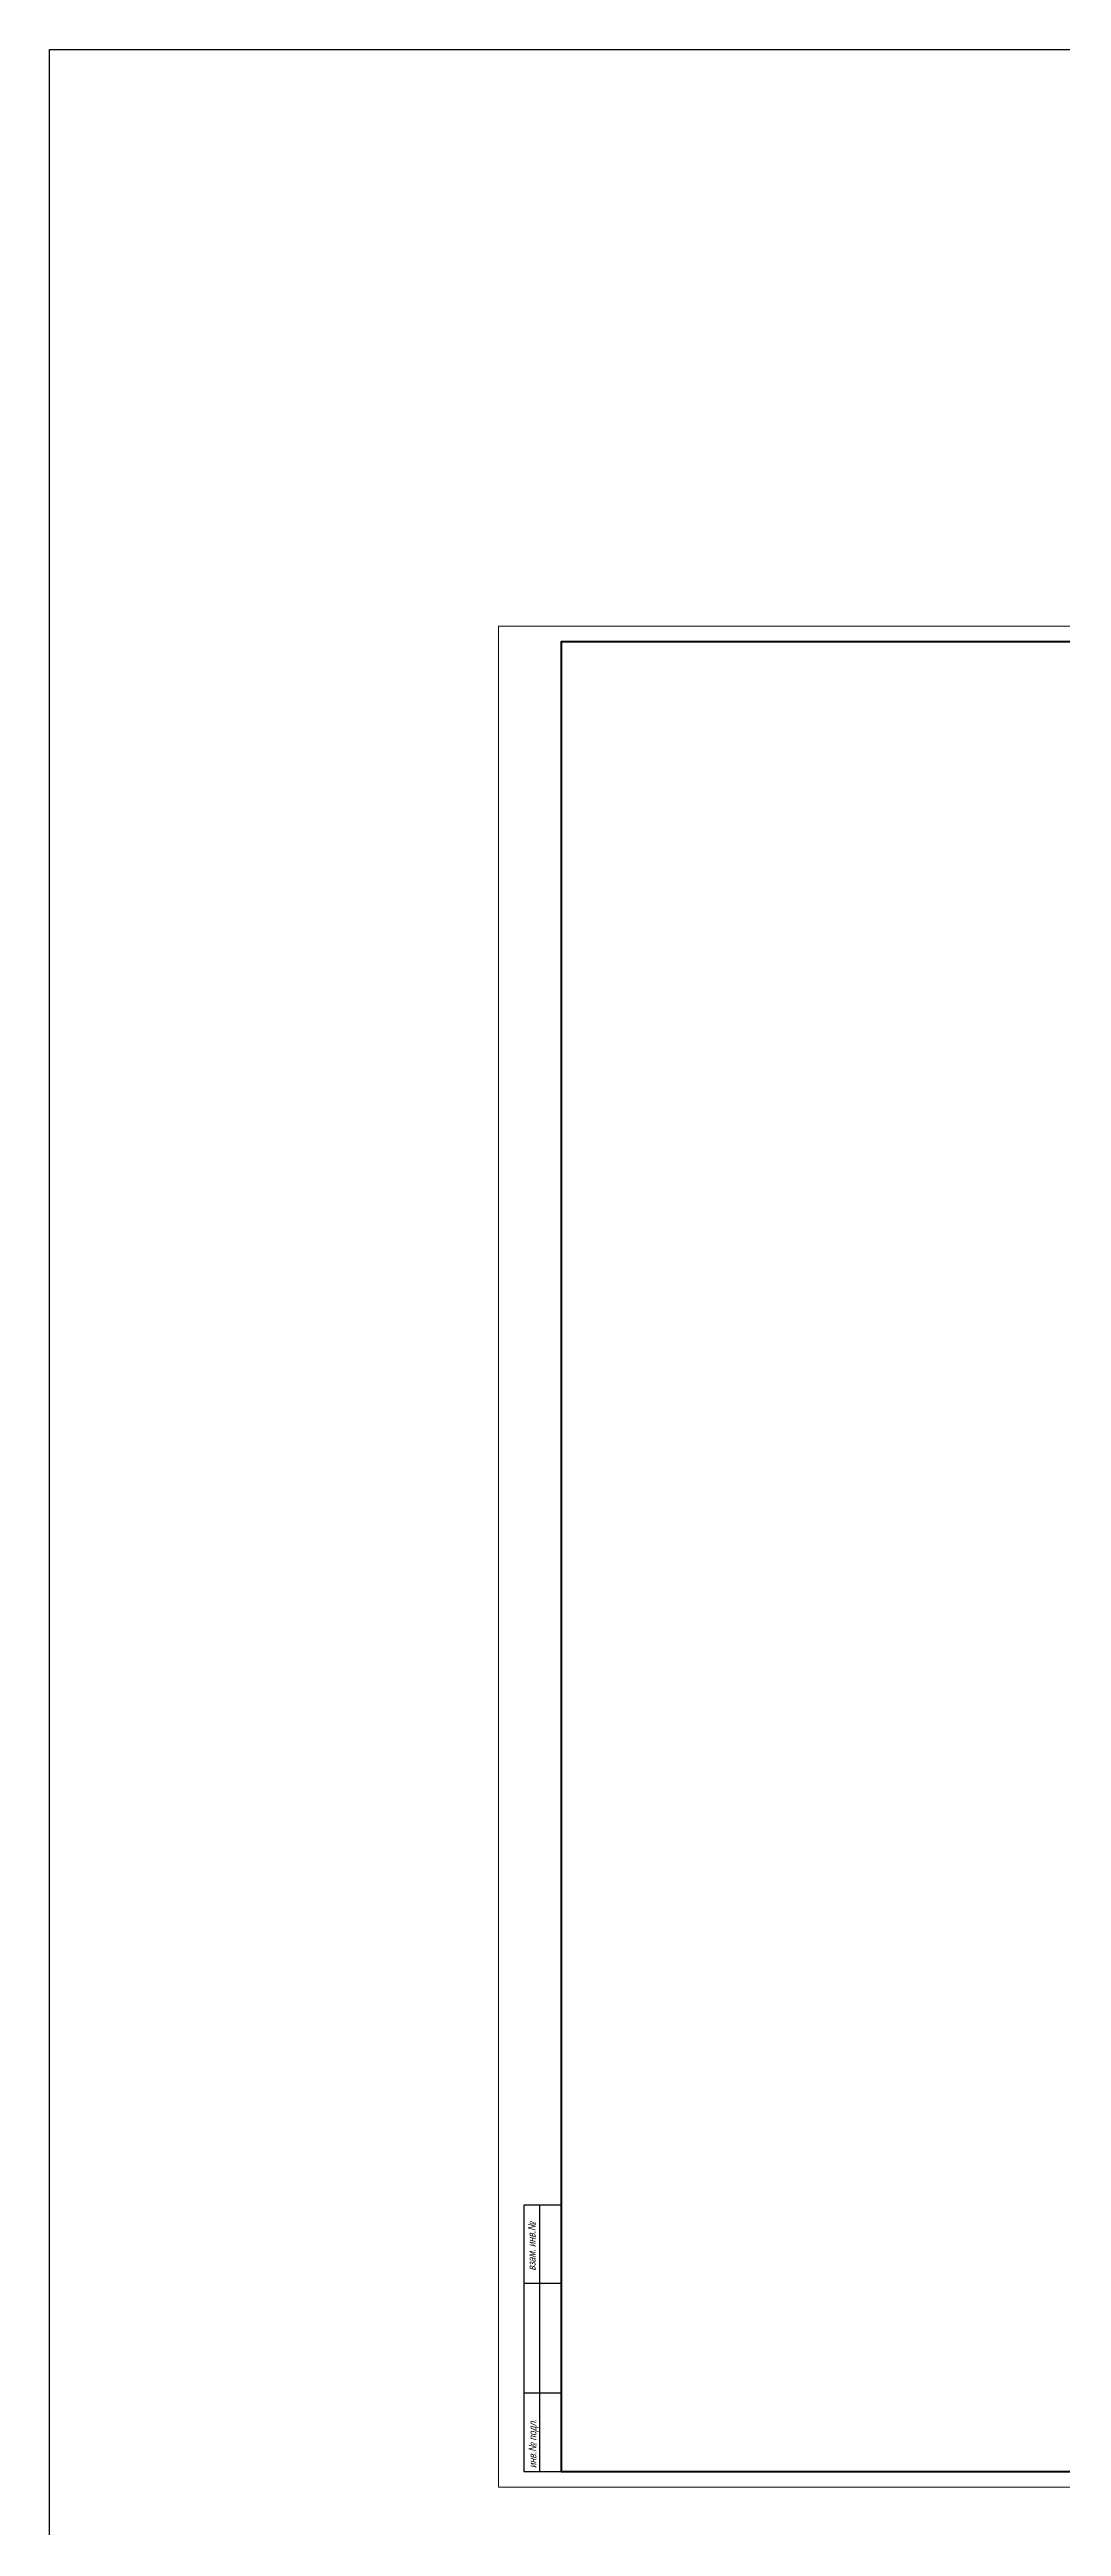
# Model space of a CAD drawing. Header units: millimetres. Extents: x 72928 to 1386960, y 320086 to 445536.
# Drawn here: x 72928 to 105230, y 366483 to 445536 of the extents above; entities that cross this region are included whole.
import ezdxf

# ---------------------------------------------------------------- set-up
doc = ezdxf.new("R2010")
doc.units = ezdxf.units.MM
doc.layers.add('ђЂЊЉЂ', color=7, linetype='Continuous')
doc.styles.add('ira', font='arial.ttf', dxfattribs={"height": 3})

msp = doc.modelspace()

# ---------------------------------------------------------------- linework, layer by layer
at = {"lineweight": 30}
for p, q in [((88063.2, 376737.1), (88063.2, 368237.1)), ((89263.2, 376737.1), (88063.2, 376737.1)), ((88563.2, 376737.1), (88563.2, 368237.1)), ((89263.2, 374237.1), (88063.2, 374237.1)), ((88563.2, 370737.1), (88063.2, 370737.1)), ((89263.2, 370737.1), (88563.2, 370737.1)), ((88063.2, 368237.1), (89263.2, 368237.1))]:
    msp.add_line(p, q, dxfattribs=at)
at = {"color": 1}
msp.add_lwpolyline([(72928.2, 445536.1), (621892.2, 445536.1), (621892.2, 320086.1), (72928.2, 320086.1)], close=True, dxfattribs=at)
at = {"lineweight": 20}
msp.add_lwpolyline([(87263.2, 367737.1), (191363.2, 367737.1), (191363.2, 427137.1), (87263.2, 427137.1)], close=True, dxfattribs=at)
at = {"lineweight": 40}
msp.add_lwpolyline([(89263.2, 368237.1), (190863.2, 368237.1), (190863.2, 426637.1), (89263.2, 426637.1)], close=True, dxfattribs=at)

# ---------------------------------------------------------------- texts
at = {"layer": 'ђЂЊЉЂ', "color": 7, "linetype": 'Continuous', "lineweight": 20, "style": 'ira', "oblique": 15, "width": 0.8}
for s, p in [('взам. инв.№', (88441.1, 374647.5)), ('инв.№ подл.', (88467.2, 368343.7))]:
    msp.add_text(s, height=240, rotation=90, dxfattribs=at).set_placement(p)

doc.saveas('drawing.dxf')
